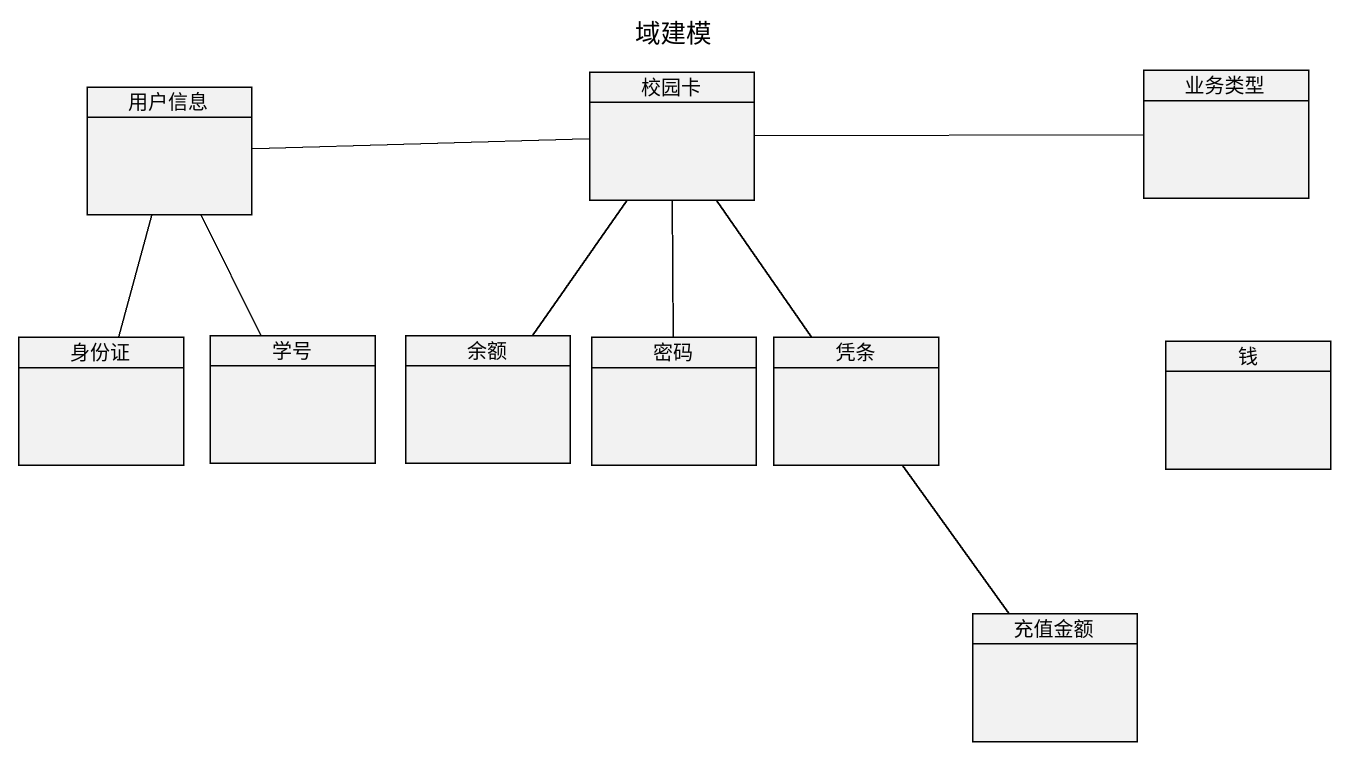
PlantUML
@startuml
title 域建模
hide circle
hide empty members
class 用户信息
class 校园卡
class 业务类型
class 学号
class 余额
class 身份证
class 密码
class 凭条
class 钱
class 充值金额
用户信息 -right- 校园卡
用户信息 -- 学号
用户信息 -- 身份证
校园卡 -right- 业务类型
校园卡 -- 余额
校园卡 -- 密码
校园卡 -- 凭条
凭条 -- 充值金额
@enduml
